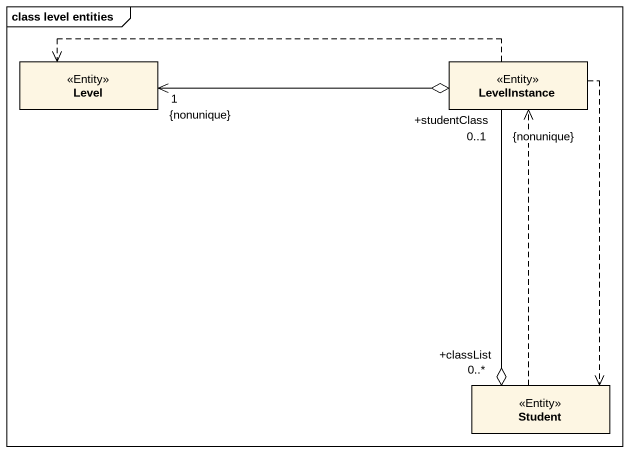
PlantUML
@startuml
mainframe class level entities
hide circle
hide empty members
class Level <<Entity>>
class LevelInstance <<Entity>>
class Student <<Entity>>
LevelInstance o-left-> "1\n{nonunique}" Level
LevelInstance .left.> Level
LevelInstance ..> Student
Student "+classList\n0..*" o-up- "+studentClass\n0..1\n{nonunique}" LevelInstance
Student .up.> LevelInstance
@enduml
